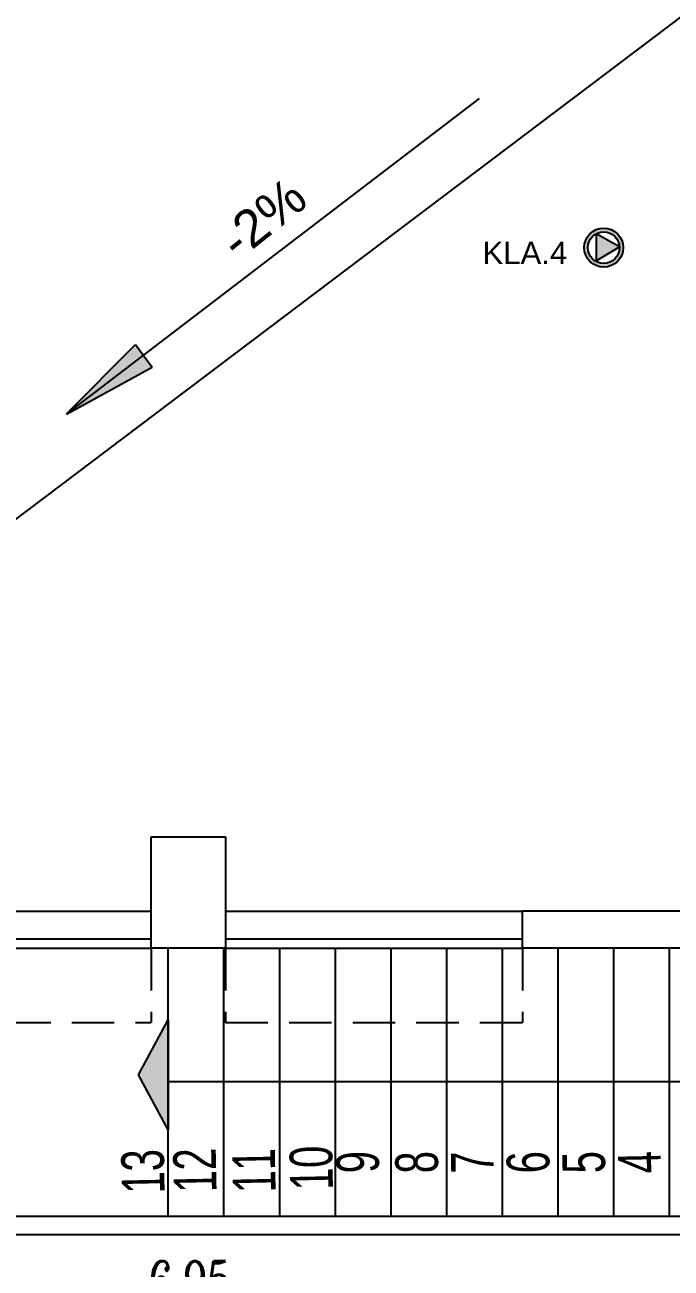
# Model space of a CAD drawing. Header units: metres. Extents: x 0 to 132, y -109 to 310.
# Drawn here: x 43.51 to 46.99, y 248.2 to 254.9 of the extents above; entities that cross this region are included whole.
import ezdxf

# ---------------------------------------------------------------- set-up
doc = ezdxf.new("R2010")
doc.units = ezdxf.units.M
doc.header["$LTSCALE"] = 0.036
doc.linetypes.add('HIDDEN', pattern=[9.525, 6.35, -3.175])
doc.layers.get('Defpoints').update_dxf_attribs({"color": 252})
for name, color, linetype in [('arxitek doma', 254, 'Continuous'), ('DIMBLK', 252, 'Continuous'), ('electext', 20, 'Continuous'), ('KYKLOFORHTES', 152, 'Continuous')]:
    doc.layers.add(name, color=color, linetype=linetype)
doc.styles.add('COMU-C', font='ugcompl.shx', dxfattribs={"width": 0.7})
doc.styles.get("Standard").update_dxf_attribs({"font": 'arial.ttf'})
doc.dimstyles.new('Copy of CADWDOT', dxfattribs={"dimscale": 0.1, "dimtxt": 2.2, "dimasz": 0.08, "dimexe": 2, "dimexo": 0, "dimgap": 0.09, "dimtad": 0, "dimrnd": 0.001, "dimzin": 0, "dimdsep": 46, "dimtxsty": 'COMU-C', "dimblk": 'ARTDIM', "dimcen": 0, "dimdle": 0.05, "dimse1": 1, "dimse2": 1, "dimclrd": 11, "dimclrt": 11, "dimadec": 0, "dimazin": 0, "dimtfac": 1, "dimtmove": 0, "dimatfit": 3, "dimldrblk": 'ARTDIM', "dimfxl": 1, "dimtvp": 0.9999, "dimtolj": 1, "dimtzin": 0, "dimarcsym": 0})

# ---------------------------------------------------------------- blocks, each defined once
blk = doc.blocks.new('ARTDIM')
at = {"layer": 'DIMBLK'}
for p, q in [((0, -24.9975), (0, 24.9975)), ((-24.9975, 0), (24.9975, 0))]:
    blk.add_line(p, q, dxfattribs=at)
blk.add_circle((0, 0), 8.25, dxfattribs=at)
blk = doc.blocks.new('*D1200')
at = {"layer": 'arxitek doma', "color": 11, "lineweight": -2}
blk.add_line((40.9262, 247.9056), (47.8699, 247.9056), dxfattribs=at)
at = {"layer": 'Defpoints', "color": 0, "transparency": 16777216}
for p in [(40.9182, 248.4236), (47.8779, 248.4236), (47.8779, 247.9056)]:
    blk.add_point(p, dxfattribs=at)
at = {"layer": 'arxitek doma', "color": 11, "lineweight": -2, "xscale": 0.008, "yscale": 0.008, "zscale": 0.008, "rotation": 180}
blk.add_blockref('ARTDIM', (40.9182, 247.9056), dxfattribs=at)
at = {"layer": 'arxitek doma', "color": 11, "lineweight": -2, "xscale": 0.008, "yscale": 0.008, "zscale": 0.008}
blk.add_blockref('ARTDIM', (47.8779, 247.9056), dxfattribs=at)
at = {"layer": 'arxitek doma', "color": 11, "insert": (44.398, 248.1256), "char_height": 0.22, "attachment_point": 5, "style": 'COMU-C'}
blk.add_mtext('\\A1;{\\Fcomplex.shx;6.95}', dxfattribs=at)
blk = doc.blocks.new('neos kykloforitis')
at = {"layer": 'KYKLOFORHTES'}
h = blk.add_hatch(color=256, dxfattribs=at)
edge = h.paths.add_edge_path()
edge.add_ellipse((60.491, -100.7498), major_axis=(0.1053, 0), ratio=0.999848, start_angle=0, end_angle=360)
edge = h.paths.add_edge_path(flags=16)
edge.add_ellipse((60.491, -100.7498), major_axis=(0.0851, 0), ratio=0.999848, start_angle=0, end_angle=360)
blk.add_hatch(color=256, dxfattribs=at).paths.add_polyline_path([(60.4503, -100.676), (60.4503, -100.8221), (60.5753, -100.7462)])
for p, q in [((60.4503, -100.676), (60.4503, -100.8221)), ((60.5753, -100.7462), (60.4503, -100.676)), ((60.4503, -100.8221), (60.5753, -100.7462))]:
    blk.add_line(p, q, dxfattribs=at)
at = {"layer": 'KYKLOFORHTES', "extrusion": (0, -0.017452, 0.999848)}
for radius in [0.1053, 0.0851]:
    blk.add_circle((60.491, -100.7344, 1.8108), radius, dxfattribs=at)

msp = doc.modelspace()

# ---------------------------------------------------------------- hatches: boundary and pattern name
at = {"layer": 'arxitek doma'}
h = msp.add_hatch(color=256, dxfattribs=at)
h.paths.add_polyline_path([(44.1471, 253.1199), (44.1041, 253.1782), (43.7316, 252.8024), (43.7322, 252.8027)])
h.paths.add_polyline_path([(43.7322, 252.8027), (43.7322, 252.8027), (44.1943, 253.0559), (44.1471, 253.1199)])
msp.add_hatch(color=256, dxfattribs=at).paths.add_polyline_path([(44.279, 248.9458), (44.279, 249.5369), (44.1203, 249.2409)])

# ---------------------------------------------------------------- linework, layer by layer
for p, q in [((40.9062, 250.3066), (54.7515, 260.7675)), ((43.7322, 252.8027), (45.9567, 254.5031)), ((43.7321, 252.8029), (44.1041, 253.1782)), ((44.1041, 253.1782), (44.1943, 253.0559)), ((43.7322, 252.8027), (44.1943, 253.0559)), ((43.8754, 252.7968), (43.8754, 252.7968)), ((44.1882, 249.9236), (44.1882, 250.5236)), ((44.1882, 250.5236), (44.5882, 250.5236)), ((44.5882, 250.5236), (44.5882, 249.9236)), ((41.0182, 250.1236), (44.1882, 250.1236)), ((44.5882, 250.1236), (46.1882, 250.1236)), ((46.1882, 249.9236), (46.1882, 250.1236)), ((48.1882, 250.1236), (46.1882, 250.1236)), ((41.0182, 249.9736), (44.1882, 249.9736)), ((41.0182, 249.9236), (44.1882, 249.9236)), ((44.5882, 249.9236), (44.1882, 249.9236)), ((44.279, 249.9236), (44.279, 248.4828)), ((44.579, 249.9236), (44.579, 248.4828)), ((44.5882, 249.9736), (46.1882, 249.9736)), ((44.5882, 249.9236), (46.1882, 249.9236)), ((44.879, 249.9236), (44.879, 248.4828)), ((45.179, 249.9236), (45.179, 248.4828)), ((45.479, 249.9236), (45.479, 248.4828)), ((45.779, 249.9236), (45.779, 248.4828)), ((46.079, 249.9236), (46.079, 248.4828)), ((48.1882, 249.9236), (46.1882, 249.9236)), ((46.379, 249.9236), (46.379, 248.4828)), ((46.679, 249.9236), (46.679, 248.4828)), ((46.979, 249.9236), (46.979, 248.4828)), ((44.1203, 249.2409), (44.2793, 249.5374)), ((44.2793, 249.5374), (44.2797, 248.9445)), ((44.2797, 248.9445), (44.1203, 249.2409)), ((47.1182, 249.2032), (44.279, 249.2032)), ((41.0182, 248.4794), (47.8779, 248.4794)), ((40.9182, 248.3794), (47.8779, 248.3794))]:
    msp.add_line(p, q, dxfattribs=at)
at = {"layer": 'arxitek doma', "linetype": 'HIDDEN'}
for p, q in [((44.1882, 249.9236), (44.1882, 249.5236)), ((44.5882, 249.9236), (44.5882, 249.5236)), ((46.1882, 249.9236), (46.1882, 249.5236)), ((41.0182, 249.5236), (44.1882, 249.5236)), ((44.5882, 249.5236), (46.1882, 249.5236))]:
    msp.add_line(p, q, dxfattribs=at)

# ---------------------------------------------------------------- block references
at = {"layer": 'KYKLOFORHTES'}
msp.add_blockref('neos kykloforitis', (-13.8647, 354.4502, -0.0525), dxfattribs=at)

# ---------------------------------------------------------------- texts
at = {"layer": 'arxitek doma', "style": 'COMU-C', "width": 0.7}
for s, p in [('10', (45.1681, 248.6214)), ('13', (44.2613, 248.6025)), ('12', (44.5411, 248.6084)), ('11', (44.8594, 248.6071)), ('9', (45.4166, 248.7128)), ('8', (45.7349, 248.7116)), ('7', (46.0349, 248.7116)), ('6', (46.3349, 248.7116)), ('5', (46.6349, 248.7116)), ('4', (46.9349, 248.7116))]:
    msp.add_text(s, height=0.23, rotation=91.19398, dxfattribs=at).set_placement(p)
at = {"layer": 'arxitek doma', "insert": (44.7889, 253.8582), "char_height": 0.2, "attachment_point": 5, "rotation": 38.64}
msp.add_mtext('{\\fArial|b0|i0|c161|p2;-\\fArial|b0|i0|c0|p2;2\\fArial|b0|i0|c161|p2;%}', dxfattribs=at)
at = {"layer": 'electext', "insert": (45.9733, 253.7312), "char_height": 0.12, "attachment_point": 1}
msp.add_mtext_dynamic_manual_height_columns('KLA.4', width=0.149989, gutter_width=0.6, heights=[0], dxfattribs=at)

# ---------------------------------------------------------------- dimensions: what is measured, and where the dimension line sits
at = {"layer": 'arxitek doma'}
dim = msp.add_linear_dim(base=(47.8779, 247.9056), p1=(40.9182, 248.4236), p2=(47.8779, 248.4236), text='{\\Fcomplex.shx;6.95}', dimstyle='Copy of CADWDOT', dxfattribs=at)
dim.commit()
dim.dimension.update_dxf_attribs({"geometry": '*D1200', "text_midpoint": (44.398, 248.1256)})

doc.saveas('drawing.dxf')
